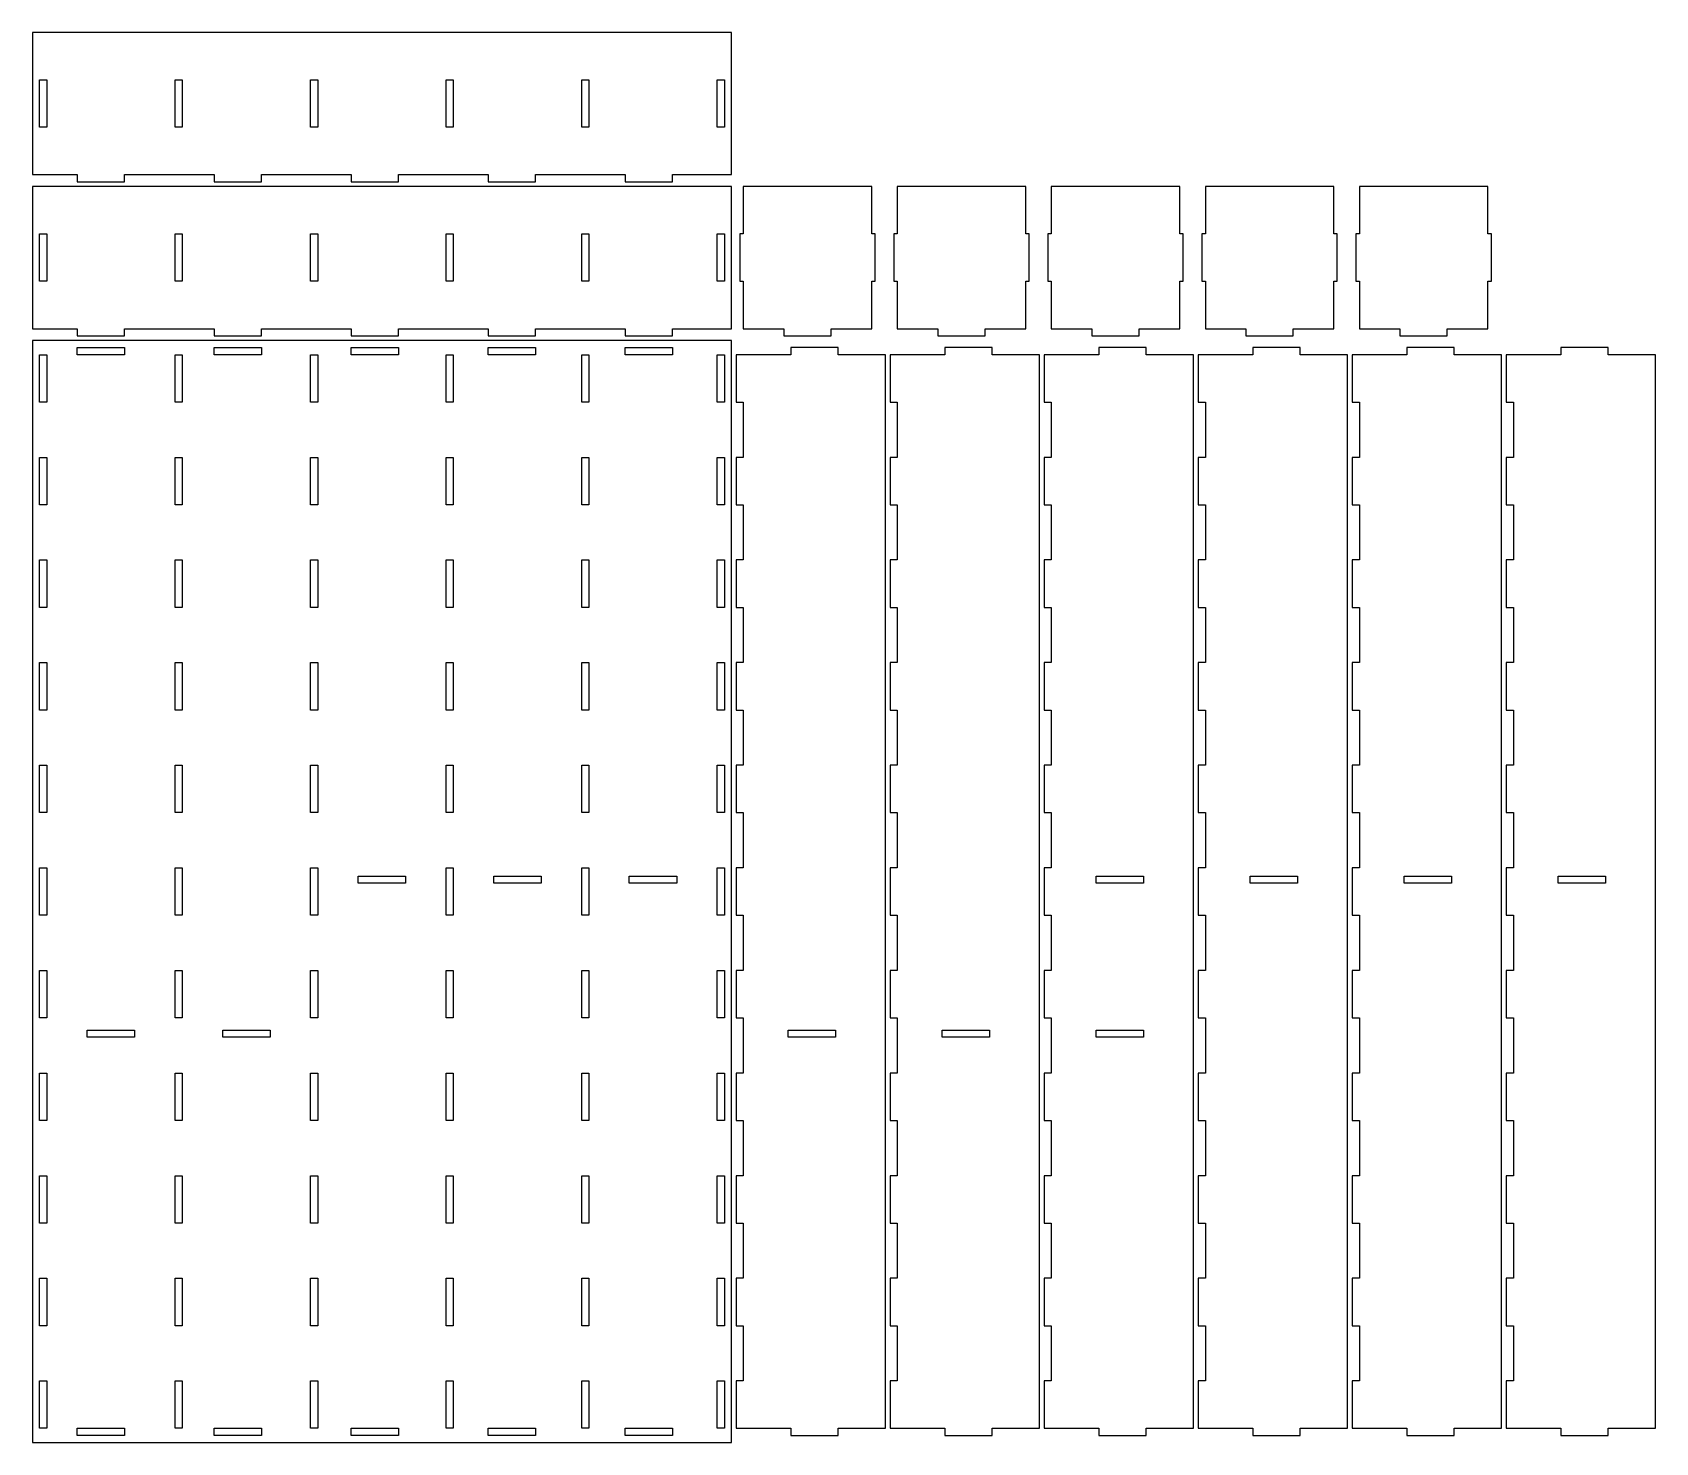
# Model space of a CAD drawing. Header units: metres. Extents: x 0 to 685, y 0 to 595.
import ezdxf

# ---------------------------------------------------------------- set-up
doc = ezdxf.new("R2010")
doc.units = ezdxf.units.M

msp = doc.modelspace()

# ---------------------------------------------------------------- linework, layer by layer
for p, q in [((295, 595), (0, 595)), ((0, 595), (0, 535)), ((295, 535), (295, 595)), ((3, 555), (3, 575)), ((3, 575), (6, 575)), ((6, 575), (6, 555)), ((60.2, 555), (60.2, 575)), ((60.2, 575), (63.2, 575)), ((63.2, 575), (63.2, 555)), ((117.4, 555), (117.4, 575)), ((117.4, 575), (120.4, 575)), ((120.4, 575), (120.4, 555)), ((174.6, 555), (174.6, 575)), ((174.6, 575), (177.6, 575)), ((177.6, 575), (177.6, 555)), ((231.8, 555), (231.8, 575)), ((231.8, 575), (234.8, 575)), ((234.8, 575), (234.8, 555)), ((289, 555), (289, 575)), ((289, 575), (292, 575)), ((292, 575), (292, 555)), ((6, 555), (3, 555)), ((63.2, 555), (60.2, 555)), ((120.4, 555), (117.4, 555)), ((177.6, 555), (174.6, 555)), ((234.8, 555), (231.8, 555)), ((292, 555), (289, 555)), ((0, 535), (18.9, 535)), ((18.9, 535), (18.9, 532)), ((38.9, 535), (76.7, 535)), ((38.9, 532), (38.9, 535)), ((76.7, 535), (76.7, 532)), ((96.7, 532), (96.7, 535)), ((96.7, 535), (134.5, 535)), ((134.5, 535), (134.5, 532)), ((154.5, 532), (154.5, 535)), ((154.5, 535), (192.3, 535)), ((192.3, 535), (192.3, 532)), ((212.3, 532), (212.3, 535)), ((212.3, 535), (250.1, 535)), ((250.1, 535), (250.1, 532)), ((270.1, 532), (270.1, 535)), ((270.1, 535), (295, 535)), ((295, 530), (0, 530)), ((0, 530), (0, 470)), ((18.9, 532), (38.9, 532)), ((76.7, 532), (96.7, 532)), ((134.5, 532), (154.5, 532)), ((192.3, 532), (212.3, 532)), ((250.1, 532), (270.1, 532)), ((295, 470), (295, 530)), ((354.2, 530), (300, 530)), ((300, 530), (300, 510)), ((354.2, 510), (354.2, 530)), ((419.2, 530), (365, 530)), ((365, 530), (365, 510)), ((419.2, 510), (419.2, 530)), ((484.2, 530), (430, 530)), ((430, 530), (430, 510)), ((484.2, 510), (484.2, 530)), ((549.2, 530), (495, 530)), ((495, 530), (495, 510)), ((549.2, 510), (549.2, 530)), ((614.2, 530), (560, 530)), ((560, 530), (560, 510)), ((614.2, 510), (614.2, 530)), ((3, 490), (3, 510)), ((3, 510), (6, 510)), ((6, 510), (6, 490)), ((60.2, 490), (60.2, 510)), ((60.2, 510), (63.2, 510)), ((63.2, 510), (63.2, 490)), ((117.4, 490), (117.4, 510)), ((117.4, 510), (120.4, 510)), ((120.4, 510), (120.4, 490)), ((174.6, 490), (174.6, 510)), ((174.6, 510), (177.6, 510)), ((177.6, 510), (177.6, 490)), ((231.8, 490), (231.8, 510)), ((231.8, 510), (234.8, 510)), ((234.8, 510), (234.8, 490)), ((289, 490), (289, 510)), ((289, 510), (292, 510)), ((292, 510), (292, 490)), ((300, 510), (298.5, 510)), ((298.5, 510), (298.5, 490)), ((355.7, 510), (354.2, 510)), ((355.7, 490), (355.7, 510)), ((365, 510), (363.5, 510)), ((363.5, 510), (363.5, 490)), ((420.7, 510), (419.2, 510)), ((420.7, 490), (420.7, 510)), ((430, 510), (428.5, 510)), ((428.5, 510), (428.5, 490)), ((485.7, 510), (484.2, 510)), ((485.7, 490), (485.7, 510)), ((495, 510), (493.5, 510)), ((493.5, 510), (493.5, 490)), ((550.7, 510), (549.2, 510)), ((550.7, 490), (550.7, 510)), ((560, 510), (558.5, 510)), ((558.5, 510), (558.5, 490)), ((615.7, 510), (614.2, 510)), ((615.7, 490), (615.7, 510)), ((6, 490), (3, 490)), ((63.2, 490), (60.2, 490)), ((120.4, 490), (117.4, 490)), ((177.6, 490), (174.6, 490)), ((234.8, 490), (231.8, 490)), ((292, 490), (289, 490)), ((298.5, 490), (300, 490)), ((300, 490), (300, 470)), ((354.2, 470), (354.2, 490)), ((354.2, 490), (355.7, 490)), ((363.5, 490), (365, 490)), ((365, 490), (365, 470)), ((419.2, 470), (419.2, 490)), ((419.2, 490), (420.7, 490)), ((428.5, 490), (430, 490)), ((430, 490), (430, 470)), ((484.2, 470), (484.2, 490)), ((484.2, 490), (485.7, 490)), ((493.5, 490), (495, 490)), ((495, 490), (495, 470)), ((549.2, 470), (549.2, 490)), ((549.2, 490), (550.7, 490)), ((558.5, 490), (560, 490)), ((560, 490), (560, 470)), ((614.2, 470), (614.2, 490)), ((614.2, 490), (615.7, 490)), ((0, 470), (18.9, 470)), ((18.9, 470), (18.9, 467)), ((18.9, 467), (38.9, 467)), ((38.9, 470), (76.7, 470)), ((38.9, 467), (38.9, 470)), ((76.7, 470), (76.7, 467)), ((76.7, 467), (96.7, 467)), ((96.7, 467), (96.7, 470)), ((96.7, 470), (134.5, 470)), ((134.5, 470), (134.5, 467)), ((134.5, 467), (154.5, 467)), ((154.5, 467), (154.5, 470)), ((154.5, 470), (192.3, 470)), ((192.3, 470), (192.3, 467)), ((192.3, 467), (212.3, 467)), ((212.3, 467), (212.3, 470)), ((212.3, 470), (250.1, 470)), ((250.1, 470), (250.1, 467)), ((250.1, 467), (270.1, 467)), ((270.1, 467), (270.1, 470)), ((270.1, 470), (295, 470)), ((300, 470), (317.1, 470)), ((317.1, 470), (317.1, 467)), ((317.1, 467), (337.1, 467)), ((337.1, 470), (354.2, 470)), ((337.1, 467), (337.1, 470)), ((365, 470), (382.1, 470)), ((382.1, 470), (382.1, 467)), ((382.1, 467), (402.1, 467)), ((402.1, 470), (419.2, 470)), ((402.1, 467), (402.1, 470)), ((430, 470), (447.1, 470)), ((447.1, 470), (447.1, 467)), ((447.1, 467), (467.1, 467)), ((467.1, 470), (484.2, 470)), ((467.1, 467), (467.1, 470)), ((495, 470), (512.1, 470)), ((512.1, 470), (512.1, 467)), ((512.1, 467), (532.1, 467)), ((532.1, 470), (549.2, 470)), ((532.1, 467), (532.1, 470)), ((560, 470), (577.1, 470)), ((577.1, 470), (577.1, 467)), ((577.1, 467), (597.1, 467)), ((597.1, 470), (614.2, 470)), ((597.1, 467), (597.1, 470)), ((295, 465), (0, 465)), ((0, 465), (0, 0)), ((3, 439), (3, 459)), ((3, 459), (6, 459)), ((6, 459), (6, 439)), ((18.9, 459), (18.9, 462)), ((18.9, 462), (38.9, 462)), ((38.9, 459), (18.9, 459)), ((38.9, 462), (38.9, 459)), ((60.2, 439), (60.2, 459)), ((60.2, 459), (63.2, 459)), ((63.2, 459), (63.2, 439)), ((76.7, 459), (76.7, 462)), ((76.7, 462), (96.7, 462)), ((96.7, 459), (76.7, 459)), ((96.7, 462), (96.7, 459)), ((117.4, 439), (117.4, 459)), ((117.4, 459), (120.4, 459)), ((120.4, 459), (120.4, 439)), ((134.5, 459), (134.5, 462)), ((134.5, 462), (154.5, 462)), ((154.5, 459), (134.5, 459)), ((154.5, 462), (154.5, 459)), ((174.6, 439), (174.6, 459)), ((174.6, 459), (177.6, 459)), ((177.6, 459), (177.6, 439)), ((192.3, 459), (192.3, 462)), ((192.3, 462), (212.3, 462)), ((212.3, 459), (192.3, 459)), ((212.3, 462), (212.3, 459)), ((231.8, 439), (231.8, 459)), ((231.8, 459), (234.8, 459)), ((234.8, 459), (234.8, 439)), ((250.1, 459), (250.1, 462)), ((250.1, 462), (270.1, 462)), ((270.1, 459), (250.1, 459)), ((270.1, 462), (270.1, 459)), ((289, 439), (289, 459)), ((289, 459), (292, 459)), ((292, 459), (292, 439)), ((295, 0), (295, 465)), ((320, 459), (297, 459)), ((297, 459), (297, 439)), ((340, 462), (320, 462)), ((320, 462), (320, 459)), ((340, 459), (340, 462)), ((360, 459), (340, 459)), ((360, 6), (360, 459)), ((385, 459), (362, 459)), ((362, 459), (362, 439)), ((405, 462), (385, 462)), ((385, 462), (385, 459)), ((405, 459), (405, 462)), ((425, 459), (405, 459)), ((425, 6), (425, 459)), ((450, 459), (427, 459)), ((427, 459), (427, 439)), ((470, 462), (450, 462)), ((450, 462), (450, 459)), ((470, 459), (470, 462)), ((490, 459), (470, 459)), ((490, 6), (490, 459)), ((515, 459), (492, 459)), ((492, 459), (492, 439)), ((535, 462), (515, 462)), ((515, 462), (515, 459)), ((535, 459), (535, 462)), ((555, 459), (535, 459)), ((555, 6), (555, 459)), ((580, 459), (557, 459)), ((557, 459), (557, 439)), ((600, 462), (580, 462)), ((580, 462), (580, 459)), ((600, 459), (600, 462)), ((620, 459), (600, 459)), ((620, 6), (620, 459)), ((645, 459), (622, 459)), ((622, 459), (622, 439)), ((665, 462), (645, 462)), ((645, 462), (645, 459)), ((665, 459), (665, 462)), ((685, 459), (665, 459)), ((685, 6), (685, 459)), ((6, 439), (3, 439)), ((63.2, 439), (60.2, 439)), ((120.4, 439), (117.4, 439)), ((177.6, 439), (174.6, 439)), ((234.8, 439), (231.8, 439)), ((292, 439), (289, 439)), ((297, 439), (300, 439)), ((300, 439), (300, 415.7)), ((362, 439), (365, 439)), ((365, 439), (365, 415.7)), ((427, 439), (430, 439)), ((430, 439), (430, 415.7)), ((492, 439), (495, 439)), ((495, 439), (495, 415.7)), ((557, 439), (560, 439)), ((560, 439), (560, 415.7)), ((622, 439), (625, 439)), ((625, 439), (625, 415.7)), ((3, 395.7), (3, 415.7)), ((3, 415.7), (6, 415.7)), ((6, 415.7), (6, 395.7)), ((60.2, 395.7), (60.2, 415.7)), ((60.2, 415.7), (63.2, 415.7)), ((63.2, 415.7), (63.2, 395.7)), ((117.4, 395.7), (117.4, 415.7)), ((117.4, 415.7), (120.4, 415.7)), ((120.4, 415.7), (120.4, 395.7)), ((174.6, 395.7), (174.6, 415.7)), ((174.6, 415.7), (177.6, 415.7)), ((177.6, 415.7), (177.6, 395.7)), ((231.8, 395.7), (231.8, 415.7)), ((231.8, 415.7), (234.8, 415.7)), ((234.8, 415.7), (234.8, 395.7)), ((289, 395.7), (289, 415.7)), ((289, 415.7), (292, 415.7)), ((292, 415.7), (292, 395.7)), ((300, 415.7), (297, 415.7)), ((297, 415.7), (297, 395.7)), ((365, 415.7), (362, 415.7)), ((362, 415.7), (362, 395.7)), ((430, 415.7), (427, 415.7)), ((427, 415.7), (427, 395.7)), ((495, 415.7), (492, 415.7)), ((492, 415.7), (492, 395.7)), ((560, 415.7), (557, 415.7)), ((557, 415.7), (557, 395.7)), ((625, 415.7), (622, 415.7)), ((622, 415.7), (622, 395.7)), ((6, 395.7), (3, 395.7)), ((63.2, 395.7), (60.2, 395.7)), ((120.4, 395.7), (117.4, 395.7)), ((177.6, 395.7), (174.6, 395.7)), ((234.8, 395.7), (231.8, 395.7)), ((292, 395.7), (289, 395.7)), ((297, 395.7), (300, 395.7)), ((300, 395.7), (300, 372.4)), ((362, 395.7), (365, 395.7)), ((365, 395.7), (365, 372.4)), ((427, 395.7), (430, 395.7)), ((430, 395.7), (430, 372.4)), ((492, 395.7), (495, 395.7)), ((495, 395.7), (495, 372.4)), ((557, 395.7), (560, 395.7)), ((560, 395.7), (560, 372.4)), ((622, 395.7), (625, 395.7)), ((625, 395.7), (625, 372.4)), ((3, 352.4), (3, 372.4)), ((3, 372.4), (6, 372.4)), ((6, 372.4), (6, 352.4)), ((60.2, 352.4), (60.2, 372.4)), ((60.2, 372.4), (63.2, 372.4)), ((63.2, 372.4), (63.2, 352.4)), ((117.4, 352.4), (117.4, 372.4)), ((117.4, 372.4), (120.4, 372.4)), ((120.4, 372.4), (120.4, 352.4)), ((174.6, 352.4), (174.6, 372.4)), ((174.6, 372.4), (177.6, 372.4)), ((177.6, 372.4), (177.6, 352.4)), ((231.8, 352.4), (231.8, 372.4)), ((231.8, 372.4), (234.8, 372.4)), ((234.8, 372.4), (234.8, 352.4)), ((289, 352.4), (289, 372.4)), ((289, 372.4), (292, 372.4)), ((292, 372.4), (292, 352.4)), ((300, 372.4), (297, 372.4)), ((297, 372.4), (297, 352.4)), ((365, 372.4), (362, 372.4)), ((362, 372.4), (362, 352.4)), ((430, 372.4), (427, 372.4)), ((427, 372.4), (427, 352.4)), ((495, 372.4), (492, 372.4)), ((492, 372.4), (492, 352.4)), ((560, 372.4), (557, 372.4)), ((557, 372.4), (557, 352.4)), ((625, 372.4), (622, 372.4)), ((622, 372.4), (622, 352.4)), ((6, 352.4), (3, 352.4)), ((63.2, 352.4), (60.2, 352.4)), ((120.4, 352.4), (117.4, 352.4)), ((177.6, 352.4), (174.6, 352.4)), ((234.8, 352.4), (231.8, 352.4)), ((292, 352.4), (289, 352.4)), ((297, 352.4), (300, 352.4)), ((300, 352.4), (300, 329.1)), ((362, 352.4), (365, 352.4)), ((365, 352.4), (365, 329.1)), ((427, 352.4), (430, 352.4)), ((430, 352.4), (430, 329.1)), ((492, 352.4), (495, 352.4)), ((495, 352.4), (495, 329.1)), ((557, 352.4), (560, 352.4)), ((560, 352.4), (560, 329.1)), ((622, 352.4), (625, 352.4)), ((625, 352.4), (625, 329.1)), ((3, 309.1), (3, 329.1)), ((3, 329.1), (6, 329.1)), ((6, 329.1), (6, 309.1)), ((60.2, 309.1), (60.2, 329.1)), ((60.2, 329.1), (63.2, 329.1)), ((63.2, 329.1), (63.2, 309.1)), ((117.4, 309.1), (117.4, 329.1)), ((117.4, 329.1), (120.4, 329.1)), ((120.4, 329.1), (120.4, 309.1)), ((174.6, 309.1), (174.6, 329.1)), ((174.6, 329.1), (177.6, 329.1)), ((177.6, 329.1), (177.6, 309.1)), ((231.8, 309.1), (231.8, 329.1)), ((231.8, 329.1), (234.8, 329.1)), ((234.8, 329.1), (234.8, 309.1)), ((289, 309.1), (289, 329.1)), ((289, 329.1), (292, 329.1)), ((292, 329.1), (292, 309.1)), ((300, 329.1), (297, 329.1)), ((297, 329.1), (297, 309.1)), ((365, 329.1), (362, 329.1)), ((362, 329.1), (362, 309.1)), ((430, 329.1), (427, 329.1)), ((427, 329.1), (427, 309.1)), ((495, 329.1), (492, 329.1)), ((492, 329.1), (492, 309.1)), ((560, 329.1), (557, 329.1)), ((557, 329.1), (557, 309.1)), ((625, 329.1), (622, 329.1)), ((622, 329.1), (622, 309.1)), ((6, 309.1), (3, 309.1)), ((63.2, 309.1), (60.2, 309.1)), ((120.4, 309.1), (117.4, 309.1)), ((177.6, 309.1), (174.6, 309.1)), ((234.8, 309.1), (231.8, 309.1)), ((292, 309.1), (289, 309.1)), ((297, 309.1), (300, 309.1)), ((300, 309.1), (300, 285.8)), ((362, 309.1), (365, 309.1)), ((365, 309.1), (365, 285.8)), ((427, 309.1), (430, 309.1)), ((430, 309.1), (430, 285.8)), ((492, 309.1), (495, 309.1)), ((495, 309.1), (495, 285.8)), ((557, 309.1), (560, 309.1)), ((560, 309.1), (560, 285.8)), ((622, 309.1), (625, 309.1)), ((625, 309.1), (625, 285.8)), ((3, 265.8), (3, 285.8)), ((3, 285.8), (6, 285.8)), ((6, 285.8), (6, 265.8)), ((60.2, 265.8), (60.2, 285.8)), ((60.2, 285.8), (63.2, 285.8)), ((63.2, 285.8), (63.2, 265.8)), ((117.4, 265.8), (117.4, 285.8)), ((117.4, 285.8), (120.4, 285.8)), ((120.4, 285.8), (120.4, 265.8)), ((174.6, 265.8), (174.6, 285.8)), ((174.6, 285.8), (177.6, 285.8)), ((177.6, 285.8), (177.6, 265.8)), ((231.8, 265.8), (231.8, 285.8)), ((231.8, 285.8), (234.8, 285.8)), ((234.8, 285.8), (234.8, 265.8)), ((289, 265.8), (289, 285.8)), ((289, 285.8), (292, 285.8)), ((292, 285.8), (292, 265.8)), ((300, 285.8), (297, 285.8)), ((297, 285.8), (297, 265.8)), ((365, 285.8), (362, 285.8)), ((362, 285.8), (362, 265.8)), ((430, 285.8), (427, 285.8)), ((427, 285.8), (427, 265.8)), ((495, 285.8), (492, 285.8)), ((492, 285.8), (492, 265.8)), ((560, 285.8), (557, 285.8)), ((557, 285.8), (557, 265.8)), ((625, 285.8), (622, 285.8)), ((622, 285.8), (622, 265.8)), ((6, 265.8), (3, 265.8)), ((63.2, 265.8), (60.2, 265.8)), ((120.4, 265.8), (117.4, 265.8)), ((177.6, 265.8), (174.6, 265.8)), ((234.8, 265.8), (231.8, 265.8)), ((292, 265.8), (289, 265.8)), ((297, 265.8), (300, 265.8)), ((300, 265.8), (300, 242.5)), ((362, 265.8), (365, 265.8)), ((365, 265.8), (365, 242.5)), ((427, 265.8), (430, 265.8)), ((430, 265.8), (430, 242.5)), ((492, 265.8), (495, 265.8)), ((495, 265.8), (495, 242.5)), ((557, 265.8), (560, 265.8)), ((560, 265.8), (560, 242.5)), ((622, 265.8), (625, 265.8)), ((625, 265.8), (625, 242.5)), ((3, 222.5), (3, 242.5)), ((3, 242.5), (6, 242.5)), ((6, 242.5), (6, 222.5)), ((60.2, 222.5), (60.2, 242.5)), ((60.2, 242.5), (63.2, 242.5)), ((63.2, 242.5), (63.2, 222.5)), ((117.4, 222.5), (117.4, 242.5)), ((117.4, 242.5), (120.4, 242.5)), ((120.4, 242.5), (120.4, 222.5)), ((174.6, 222.5), (174.6, 242.5)), ((174.6, 242.5), (177.6, 242.5)), ((177.6, 242.5), (177.6, 222.5)), ((231.8, 222.5), (231.8, 242.5)), ((231.8, 242.5), (234.8, 242.5)), ((234.8, 242.5), (234.8, 222.5)), ((289, 222.5), (289, 242.5)), ((289, 242.5), (292, 242.5)), ((292, 242.5), (292, 222.5)), ((300, 242.5), (297, 242.5)), ((297, 242.5), (297, 222.5)), ((365, 242.5), (362, 242.5)), ((362, 242.5), (362, 222.5)), ((430, 242.5), (427, 242.5)), ((427, 242.5), (427, 222.5)), ((495, 242.5), (492, 242.5)), ((492, 242.5), (492, 222.5)), ((560, 242.5), (557, 242.5)), ((557, 242.5), (557, 222.5)), ((625, 242.5), (622, 242.5)), ((622, 242.5), (622, 222.5)), ((137.5, 236), (137.5, 239)), ((137.5, 239), (157.5, 239)), ((157.5, 236), (137.5, 236)), ((157.5, 239), (157.5, 236)), ((194.7, 236), (194.7, 239)), ((194.7, 239), (214.7, 239)), ((214.7, 236), (194.7, 236)), ((214.7, 239), (214.7, 236)), ((251.9, 236), (251.9, 239)), ((251.9, 239), (271.9, 239)), ((271.9, 236), (251.9, 236)), ((271.9, 239), (271.9, 236)), ((448.9, 236), (448.9, 239)), ((448.9, 239), (468.9, 239)), ((468.9, 236), (448.9, 236)), ((468.9, 239), (468.9, 236)), ((513.9, 236), (513.9, 239)), ((513.9, 239), (533.9, 239)), ((533.9, 236), (513.9, 236)), ((533.9, 239), (533.9, 236)), ((578.9, 236), (578.9, 239)), ((578.9, 239), (598.9, 239)), ((598.9, 236), (578.9, 236)), ((598.9, 239), (598.9, 236)), ((643.9, 236), (643.9, 239)), ((643.9, 239), (663.9, 239)), ((663.9, 236), (643.9, 236)), ((663.9, 239), (663.9, 236)), ((6, 222.5), (3, 222.5)), ((63.2, 222.5), (60.2, 222.5)), ((120.4, 222.5), (117.4, 222.5)), ((177.6, 222.5), (174.6, 222.5)), ((234.8, 222.5), (231.8, 222.5)), ((292, 222.5), (289, 222.5)), ((297, 222.5), (300, 222.5)), ((300, 222.5), (300, 199.2)), ((362, 222.5), (365, 222.5)), ((365, 222.5), (365, 199.2)), ((427, 222.5), (430, 222.5)), ((430, 222.5), (430, 199.2)), ((492, 222.5), (495, 222.5)), ((495, 222.5), (495, 199.2)), ((557, 222.5), (560, 222.5)), ((560, 222.5), (560, 199.2)), ((622, 222.5), (625, 222.5)), ((625, 222.5), (625, 199.2)), ((3, 179.2), (3, 199.2)), ((3, 199.2), (6, 199.2)), ((6, 199.2), (6, 179.2)), ((60.2, 179.2), (60.2, 199.2)), ((60.2, 199.2), (63.2, 199.2)), ((63.2, 199.2), (63.2, 179.2)), ((117.4, 179.2), (117.4, 199.2)), ((117.4, 199.2), (120.4, 199.2)), ((120.4, 199.2), (120.4, 179.2)), ((174.6, 179.2), (174.6, 199.2)), ((174.6, 199.2), (177.6, 199.2)), ((177.6, 199.2), (177.6, 179.2)), ((231.8, 179.2), (231.8, 199.2)), ((231.8, 199.2), (234.8, 199.2)), ((234.8, 199.2), (234.8, 179.2)), ((289, 179.2), (289, 199.2)), ((289, 199.2), (292, 199.2)), ((292, 199.2), (292, 179.2)), ((300, 199.2), (297, 199.2)), ((297, 199.2), (297, 179.2)), ((365, 199.2), (362, 199.2)), ((362, 199.2), (362, 179.2)), ((430, 199.2), (427, 199.2)), ((427, 199.2), (427, 179.2)), ((495, 199.2), (492, 199.2)), ((492, 199.2), (492, 179.2)), ((560, 199.2), (557, 199.2)), ((557, 199.2), (557, 179.2)), ((625, 199.2), (622, 199.2)), ((622, 199.2), (622, 179.2)), ((6, 179.2), (3, 179.2)), ((63.2, 179.2), (60.2, 179.2)), ((120.4, 179.2), (117.4, 179.2)), ((177.6, 179.2), (174.6, 179.2)), ((234.8, 179.2), (231.8, 179.2)), ((292, 179.2), (289, 179.2)), ((297, 179.2), (300, 179.2)), ((300, 179.2), (300, 155.9)), ((362, 179.2), (365, 179.2)), ((365, 179.2), (365, 155.9)), ((427, 179.2), (430, 179.2)), ((430, 179.2), (430, 155.9)), ((492, 179.2), (495, 179.2)), ((495, 179.2), (495, 155.9)), ((557, 179.2), (560, 179.2)), ((560, 179.2), (560, 155.9)), ((622, 179.2), (625, 179.2)), ((625, 179.2), (625, 155.9)), ((23.1, 171), (23.1, 174)), ((23.1, 174), (43.1, 174)), ((43.1, 174), (43.1, 171)), ((80.3, 171), (80.3, 174)), ((80.3, 174), (100.3, 174)), ((100.3, 174), (100.3, 171)), ((318.9, 171), (318.9, 174)), ((318.9, 174), (338.9, 174)), ((338.9, 174), (338.9, 171)), ((383.9, 171), (383.9, 174)), ((383.9, 174), (403.9, 174)), ((403.9, 174), (403.9, 171)), ((448.9, 171), (448.9, 174)), ((448.9, 174), (468.9, 174)), ((468.9, 174), (468.9, 171)), ((43.1, 171), (23.1, 171)), ((100.3, 171), (80.3, 171)), ((338.9, 171), (318.9, 171)), ((403.9, 171), (383.9, 171)), ((468.9, 171), (448.9, 171)), ((3, 135.9), (3, 155.9)), ((3, 155.9), (6, 155.9)), ((6, 155.9), (6, 135.9)), ((60.2, 135.9), (60.2, 155.9)), ((60.2, 155.9), (63.2, 155.9)), ((63.2, 155.9), (63.2, 135.9)), ((117.4, 135.9), (117.4, 155.9)), ((117.4, 155.9), (120.4, 155.9)), ((120.4, 155.9), (120.4, 135.9)), ((174.6, 135.9), (174.6, 155.9)), ((174.6, 155.9), (177.6, 155.9)), ((177.6, 155.9), (177.6, 135.9)), ((231.8, 135.9), (231.8, 155.9)), ((231.8, 155.9), (234.8, 155.9)), ((234.8, 155.9), (234.8, 135.9)), ((289, 135.9), (289, 155.9)), ((289, 155.9), (292, 155.9)), ((292, 155.9), (292, 135.9)), ((300, 155.9), (297, 155.9)), ((297, 155.9), (297, 135.9)), ((365, 155.9), (362, 155.9)), ((362, 155.9), (362, 135.9)), ((430, 155.9), (427, 155.9)), ((427, 155.9), (427, 135.9)), ((495, 155.9), (492, 155.9)), ((492, 155.9), (492, 135.9)), ((560, 155.9), (557, 155.9)), ((557, 155.9), (557, 135.9)), ((625, 155.9), (622, 155.9)), ((622, 155.9), (622, 135.9)), ((6, 135.9), (3, 135.9)), ((63.2, 135.9), (60.2, 135.9)), ((120.4, 135.9), (117.4, 135.9)), ((177.6, 135.9), (174.6, 135.9)), ((234.8, 135.9), (231.8, 135.9)), ((292, 135.9), (289, 135.9)), ((297, 135.9), (300, 135.9)), ((300, 135.9), (300, 112.6)), ((362, 135.9), (365, 135.9)), ((365, 135.9), (365, 112.6)), ((427, 135.9), (430, 135.9)), ((430, 135.9), (430, 112.6)), ((492, 135.9), (495, 135.9)), ((495, 135.9), (495, 112.6)), ((557, 135.9), (560, 135.9)), ((560, 135.9), (560, 112.6)), ((622, 135.9), (625, 135.9)), ((625, 135.9), (625, 112.6)), ((3, 92.6), (3, 112.6)), ((3, 112.6), (6, 112.6)), ((6, 112.6), (6, 92.6)), ((60.2, 92.6), (60.2, 112.6)), ((60.2, 112.6), (63.2, 112.6)), ((63.2, 112.6), (63.2, 92.6)), ((117.4, 92.6), (117.4, 112.6)), ((117.4, 112.6), (120.4, 112.6)), ((120.4, 112.6), (120.4, 92.6)), ((174.6, 92.6), (174.6, 112.6)), ((174.6, 112.6), (177.6, 112.6)), ((177.6, 112.6), (177.6, 92.6)), ((231.8, 92.6), (231.8, 112.6)), ((231.8, 112.6), (234.8, 112.6)), ((234.8, 112.6), (234.8, 92.6)), ((289, 92.6), (289, 112.6)), ((289, 112.6), (292, 112.6)), ((292, 112.6), (292, 92.6)), ((300, 112.6), (297, 112.6)), ((297, 112.6), (297, 92.6)), ((365, 112.6), (362, 112.6)), ((362, 112.6), (362, 92.6)), ((430, 112.6), (427, 112.6)), ((427, 112.6), (427, 92.6)), ((495, 112.6), (492, 112.6)), ((492, 112.6), (492, 92.6)), ((560, 112.6), (557, 112.6)), ((557, 112.6), (557, 92.6)), ((625, 112.6), (622, 112.6)), ((622, 112.6), (622, 92.6)), ((6, 92.6), (3, 92.6)), ((63.2, 92.6), (60.2, 92.6)), ((120.4, 92.6), (117.4, 92.6)), ((177.6, 92.6), (174.6, 92.6)), ((234.8, 92.6), (231.8, 92.6)), ((292, 92.6), (289, 92.6)), ((297, 92.6), (300, 92.6)), ((300, 92.6), (300, 69.3)), ((362, 92.6), (365, 92.6)), ((365, 92.6), (365, 69.3)), ((427, 92.6), (430, 92.6)), ((430, 92.6), (430, 69.3)), ((492, 92.6), (495, 92.6)), ((495, 92.6), (495, 69.3)), ((557, 92.6), (560, 92.6)), ((560, 92.6), (560, 69.3)), ((622, 92.6), (625, 92.6)), ((625, 92.6), (625, 69.3)), ((3, 49.3), (3, 69.3)), ((3, 69.3), (6, 69.3)), ((6, 69.3), (6, 49.3)), ((60.2, 49.3), (60.2, 69.3)), ((60.2, 69.3), (63.2, 69.3)), ((63.2, 69.3), (63.2, 49.3)), ((117.4, 49.3), (117.4, 69.3)), ((117.4, 69.3), (120.4, 69.3)), ((120.4, 69.3), (120.4, 49.3)), ((174.6, 49.3), (174.6, 69.3)), ((174.6, 69.3), (177.6, 69.3)), ((177.6, 69.3), (177.6, 49.3)), ((231.8, 49.3), (231.8, 69.3)), ((231.8, 69.3), (234.8, 69.3)), ((234.8, 69.3), (234.8, 49.3)), ((289, 49.3), (289, 69.3)), ((289, 69.3), (292, 69.3)), ((292, 69.3), (292, 49.3)), ((300, 69.3), (297, 69.3)), ((297, 69.3), (297, 49.3)), ((365, 69.3), (362, 69.3)), ((362, 69.3), (362, 49.3)), ((430, 69.3), (427, 69.3)), ((427, 69.3), (427, 49.3)), ((495, 69.3), (492, 69.3)), ((492, 69.3), (492, 49.3)), ((560, 69.3), (557, 69.3)), ((557, 69.3), (557, 49.3)), ((625, 69.3), (622, 69.3)), ((622, 69.3), (622, 49.3)), ((6, 49.3), (3, 49.3)), ((63.2, 49.3), (60.2, 49.3)), ((120.4, 49.3), (117.4, 49.3)), ((177.6, 49.3), (174.6, 49.3)), ((234.8, 49.3), (231.8, 49.3)), ((292, 49.3), (289, 49.3)), ((297, 49.3), (300, 49.3)), ((300, 49.3), (300, 26)), ((362, 49.3), (365, 49.3)), ((365, 49.3), (365, 26)), ((427, 49.3), (430, 49.3)), ((430, 49.3), (430, 26)), ((492, 49.3), (495, 49.3)), ((495, 49.3), (495, 26)), ((557, 49.3), (560, 49.3)), ((560, 49.3), (560, 26)), ((622, 49.3), (625, 49.3)), ((625, 49.3), (625, 26)), ((3, 6), (3, 26)), ((3, 26), (6, 26)), ((6, 26), (6, 6)), ((60.2, 6), (60.2, 26)), ((60.2, 26), (63.2, 26)), ((63.2, 26), (63.2, 6)), ((117.4, 6), (117.4, 26)), ((117.4, 26), (120.4, 26)), ((120.4, 26), (120.4, 6)), ((174.6, 6), (174.6, 26)), ((174.6, 26), (177.6, 26)), ((177.6, 26), (177.6, 6)), ((231.8, 6), (231.8, 26)), ((231.8, 26), (234.8, 26)), ((234.8, 26), (234.8, 6)), ((289, 6), (289, 26)), ((289, 26), (292, 26)), ((292, 26), (292, 6)), ((300, 26), (297, 26)), ((297, 26), (297, 6)), ((365, 26), (362, 26)), ((362, 26), (362, 6)), ((430, 26), (427, 26)), ((427, 26), (427, 6)), ((495, 26), (492, 26)), ((492, 26), (492, 6)), ((560, 26), (557, 26)), ((557, 26), (557, 6)), ((625, 26), (622, 26)), ((622, 26), (622, 6)), ((0, 0), (295, 0)), ((6, 6), (3, 6)), ((18.9, 3), (18.9, 6)), ((18.9, 6), (38.9, 6)), ((38.9, 3), (18.9, 3)), ((38.9, 6), (38.9, 3)), ((63.2, 6), (60.2, 6)), ((76.7, 3), (76.7, 6)), ((76.7, 6), (96.7, 6)), ((96.7, 3), (76.7, 3)), ((96.7, 6), (96.7, 3)), ((120.4, 6), (117.4, 6)), ((134.5, 3), (134.5, 6)), ((134.5, 6), (154.5, 6)), ((154.5, 3), (134.5, 3)), ((154.5, 6), (154.5, 3)), ((177.6, 6), (174.6, 6)), ((192.3, 3), (192.3, 6)), ((192.3, 6), (212.3, 6)), ((212.3, 3), (192.3, 3)), ((212.3, 6), (212.3, 3)), ((234.8, 6), (231.8, 6)), ((250.1, 3), (250.1, 6)), ((250.1, 6), (270.1, 6)), ((270.1, 3), (250.1, 3)), ((270.1, 6), (270.1, 3)), ((292, 6), (289, 6)), ((297, 6), (320, 6)), ((320, 6), (320, 3)), ((320, 3), (340, 3)), ((340, 6), (360, 6)), ((340, 3), (340, 6)), ((362, 6), (385, 6)), ((385, 6), (385, 3)), ((385, 3), (405, 3)), ((405, 6), (425, 6)), ((405, 3), (405, 6)), ((427, 6), (450, 6)), ((450, 6), (450, 3)), ((450, 3), (470, 3)), ((470, 6), (490, 6)), ((470, 3), (470, 6)), ((492, 6), (515, 6)), ((515, 6), (515, 3)), ((515, 3), (535, 3)), ((535, 6), (555, 6)), ((535, 3), (535, 6)), ((557, 6), (580, 6)), ((580, 6), (580, 3)), ((580, 3), (600, 3)), ((600, 6), (620, 6)), ((600, 3), (600, 6)), ((622, 6), (645, 6)), ((645, 6), (645, 3)), ((645, 3), (665, 3)), ((665, 6), (685, 6)), ((665, 3), (665, 6))]:
    msp.add_line(p, q)

doc.saveas('drawing.dxf')
